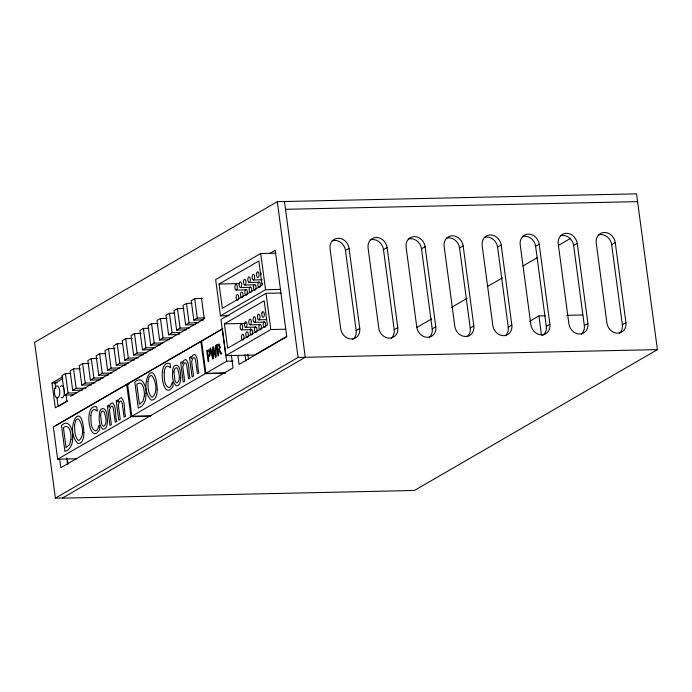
<?xml version="1.0" encoding="UTF-8"?>
<svg xmlns="http://www.w3.org/2000/svg" width="692" height="692" viewBox="0 0 692 692"><rect width="100%" height="100%" fill="white"/><g stroke="black" fill="none" stroke-linecap="round" stroke-linejoin="round"><path stroke-width="1.04" d="M284.481 201.519L305.267 357.288L62.28 498.153L414.413 490.481L657.4 349.616L636.553 193.846L277.293 201.675L34.6 342.376L55.386 498.145L62.565 497.989M275.615 253.16L260.711 253.488L215.636 279.62L220.471 315.837L228.983 315.647M269.62 253.523L275.234 250.27L286.773 336.719L239.069 364.381L237.927 355.844M219.079 284.031L258.86 260.971L262.104 285.294L222.322 308.355L219.079 284.031L239.268 283.59M70.835 373.455L65.446 373.568L61.977 375.583L64.581 395.054L73.196 394.864M80.03 368.724L73.56 368.862L70.1 370.877L72.695 390.349L82.391 390.132M89.121 363.456L82.659 363.594L79.191 365.601L81.786 385.072L91.491 384.864M97.762 358.447L91.301 358.586L87.832 360.593L90.427 380.064L100.124 379.856M104.994 353.647L99.605 353.768L96.145 355.774L98.74 375.246L108.436 375.038M114.907 348.508L108.436 348.647L104.976 350.654L107.571 370.125L116.195 369.943M122.588 343.604L117.199 343.716L113.73 345.732L116.325 365.203L126.03 364.987M132.181 338.492L125.71 338.63L122.242 340.646L124.845 360.117L134.542 359.901M140.952 333.406L134.482 333.544L131.013 335.559L133.617 355.031L143.313 354.814M148.754 328.285L143.365 328.397L139.896 330.413L142.491 349.884L152.197 349.668M158.035 323.501L151.574 323.64L148.105 325.655L150.7 345.126L160.406 344.91M166.893 318.363L160.423 318.51L156.963 320.517L159.558 339.988L169.255 339.781M174.851 313.156L169.462 313.268L165.994 315.284L168.589 334.755L179.366 334.513M183.951 308.476L177.489 308.615L174.021 310.63L176.616 330.101L186.312 329.885M191.883 303.278L186.494 303.399L183.025 305.406L185.62 324.877L195.326 324.669M202.246 298.468L194.703 298.633L191.234 300.648L193.838 320.119L203.535 319.903M66.025 394.916L66.856 401.135L55.317 407.813L52.004 382.961L62.652 376.794M62.825 378.611L55.023 383.134L55.732 388.446M64.581 395.054L68.041 393.039L76.665 392.857M72.695 390.349L76.163 388.333L85.86 388.125M81.786 385.072L85.254 383.065L94.951 382.858M90.427 380.064L93.896 378.057L103.592 377.849M98.74 375.246L102.208 373.239L111.905 373.023M107.571 370.125L111.04 368.118L119.664 367.928M124.845 360.117L128.314 358.101L138.011 357.894M133.617 355.031L137.085 353.015L146.782 352.808M142.491 349.884L145.96 347.868L155.665 347.661M150.7 345.126L154.169 343.111L162.793 342.929M159.558 339.988L163.027 337.981L172.723 337.765M168.589 334.755L172.057 332.74L180.681 332.558M176.616 330.101L180.084 328.086L189.781 327.878M185.62 324.877L189.089 322.87L198.786 322.654M193.838 320.119L197.298 318.104L204.849 317.939M116.325 365.203L119.794 363.188L128.418 363.006M70.61 396.282L204.235 318.813L201.476 298.079M67.669 400.971L58.137 406.498L57.004 398.004M220.471 315.837L265.546 289.706L280.442 289.377M280.926 292.993L266.022 293.313L220.956 319.445L225.782 355.662L254.526 355.031L286.722 336.373M332.169 240.747A10.648 9.23 59.9 0 1 345.464 250.443L349.062 248.359A10.648 9.23 59.9 0 0 338.18 238.264A10.648 9.23 59.9 0 0 330.049 248.774L340.732 328.89A10.648 9.23 59.9 0 0 351.614 338.985A10.648 9.23 59.9 0 0 359.753 328.475L349.062 248.359M224.39 323.856L264.171 300.795L267.415 325.119L227.642 348.18L224.39 323.856L245.651 323.389M128.798 384.345L126.679 384.389L53.353 426.895L57.661 459.22L76.751 458.805M55.239 425.943L222.833 328.786M370.203 239.916A10.648 9.23 59.9 0 1 383.498 249.613L387.087 247.528A10.648 9.23 59.9 0 0 376.206 237.434A10.648 9.23 59.9 0 0 368.075 247.944L378.766 328.06A10.648 9.23 59.9 0 0 389.648 338.163A10.648 9.23 59.9 0 0 397.779 327.645L387.087 247.528M225.782 355.662L270.857 329.53L285.761 329.21M57.661 459.22L130.996 416.714L150.077 416.29M205.187 373.697L200.87 341.372L127.544 383.887L131.861 416.203L205.187 373.697L225.333 373.256M226.682 361.233L222.374 328.908L201.571 340.974L205.879 373.291L226.682 361.233L233.048 361.094M408.228 239.095A10.648 9.23 59.9 0 1 421.523 248.783L425.113 246.698A10.648 9.23 59.9 0 0 414.231 236.603A10.648 9.23 59.9 0 0 406.1 247.113L416.792 327.23A10.648 9.23 59.9 0 0 427.673 337.333A10.648 9.23 59.9 0 0 435.804 326.823L425.113 246.698M446.253 238.264A10.648 9.23 59.9 0 1 459.549 247.952L463.138 245.876A10.648 9.23 59.9 0 0 452.257 235.773A10.648 9.23 59.9 0 0 444.126 246.291L454.817 326.408A10.648 9.23 59.9 0 0 465.699 336.502A10.648 9.23 59.9 0 0 473.83 325.993L463.138 245.876M55.386 498.145L298.079 357.444L657.4 349.616M484.279 237.434A10.648 9.23 59.9 0 1 497.574 247.122L501.172 245.046A10.648 9.23 59.9 0 0 490.291 234.943A10.648 9.23 59.9 0 0 482.151 245.461L492.842 325.577A10.648 9.23 59.9 0 0 503.724 335.672A10.648 9.23 59.9 0 0 511.855 325.162L501.172 245.046M352.591 339.59A10.648 9.23 59.9 0 0 356.155 330.56L359.753 328.475M522.304 236.603A10.648 9.23 59.9 0 1 535.608 246.3L539.198 244.215A10.648 9.23 59.9 0 0 528.316 234.121A10.648 9.23 59.9 0 0 520.185 244.631L530.868 324.747A10.648 9.23 59.9 0 0 541.75 334.841A10.648 9.23 59.9 0 0 549.889 324.332L539.198 244.215M391.257 338.258A10.648 9.23 59.9 0 0 394.189 329.729L397.779 327.645M416.671 327.575L431.6 318.917M451.193 307.559L467.057 298.364M487.583 286.462L502.513 277.812M523.04 265.91L537.035 257.796M558.496 245.349L570.632 238.316M560.338 235.773A10.648 9.23 59.9 0 1 573.633 245.47L577.223 243.385A10.648 9.23 59.9 0 0 566.341 233.29A10.648 9.23 59.9 0 0 558.21 243.8L568.902 323.917A10.648 9.23 59.9 0 0 579.784 334.02A10.648 9.23 59.9 0 0 587.915 323.501L577.223 243.385M429.282 337.428A10.648 9.23 59.9 0 0 432.215 328.899L435.804 326.823M598.364 234.943A10.648 9.23 59.9 0 1 611.659 244.639L615.249 242.555A10.648 9.23 59.9 0 0 604.367 232.46A10.648 9.23 59.9 0 0 596.236 242.97L606.927 323.086A10.648 9.23 59.9 0 0 617.809 333.189A10.648 9.23 59.9 0 0 625.94 322.671L615.249 242.555M467.308 336.606A10.648 9.23 59.9 0 0 470.24 328.069L473.83 325.993M505.342 335.776A10.648 9.23 59.9 0 0 508.265 327.247L511.855 325.162M529.657 321.313L538.93 315.933L545.339 315.794M542.736 335.438A10.648 9.23 59.9 0 0 546.291 326.416L549.889 324.332M581.392 334.115A10.648 9.23 59.9 0 0 584.325 325.586L587.915 323.501M619.418 333.284A10.648 9.23 59.9 0 0 622.35 324.756L625.94 322.671M285.519 209.304L637.652 201.631M253.462 279.983A2.82 1.263 88.8 0 0 254.5 275.779A2.82 1.263 88.8 0 0 252.312 275.736A2.82 1.263 88.8 0 0 253.462 279.983L262.086 279.793M249.129 282.492A2.82 1.263 88.8 0 0 250.167 278.288A2.82 1.263 88.8 0 0 247.978 278.245A2.82 1.263 88.8 0 0 249.129 282.492L258.825 282.284M244.795 285A2.82 1.263 88.8 0 0 245.833 280.805A2.82 1.263 88.8 0 0 243.645 280.762A2.82 1.263 88.8 0 0 244.795 285L254.492 284.793M240.461 287.517A2.82 1.263 88.8 0 0 241.499 283.313A2.82 1.263 88.8 0 0 239.311 283.27A2.82 1.263 88.8 0 0 240.461 287.517L250.158 287.301M236.128 290.026A2.82 1.263 88.8 0 0 237.166 285.831A2.82 1.263 88.8 0 0 234.977 285.787A2.82 1.263 88.8 0 0 236.128 290.026L245.824 289.818M258.773 319.808A2.82 1.263 88.8 0 0 259.82 315.604A2.82 1.263 88.8 0 0 257.623 315.561A2.82 1.263 88.8 0 0 258.773 319.808L266.325 319.643M566.713 315.327L582.742 314.981M254.44 322.316A2.82 1.263 88.8 0 0 255.486 318.112A2.82 1.263 88.8 0 0 253.289 318.069A2.82 1.263 88.8 0 0 254.44 322.316L264.145 322.109M250.106 324.833A2.82 1.263 88.8 0 0 251.153 320.63A2.82 1.263 88.8 0 0 248.956 320.586A2.82 1.263 88.8 0 0 250.106 324.833L259.811 324.617M245.772 327.342A2.82 1.263 88.8 0 0 246.819 323.138A2.82 1.263 88.8 0 0 244.622 323.095A2.82 1.263 88.8 0 0 245.772 327.342L255.478 327.134M241.439 329.85A2.82 1.263 88.8 0 0 242.485 325.655A2.82 1.263 88.8 0 0 240.288 325.612A2.82 1.263 88.8 0 0 241.439 329.85L251.144 329.643M205.879 373.291L224.969 372.876M52.004 382.961L57.133 382.849M131.861 416.203L150.942 415.788M611.659 244.639L622.35 324.756M573.633 245.47L584.325 325.586M535.608 246.3L546.291 326.416M538.93 315.933L541.481 335.058M497.574 247.122L508.265 327.247M459.549 247.952L470.24 328.069M421.523 248.783L432.215 328.899M383.498 249.613L394.189 329.729M345.464 250.443L356.155 330.56M277.293 201.675L298.079 357.444M260.711 253.488L265.546 289.706M266.022 293.313L270.857 329.53M250.608 328.588L250.885 330.707M247.822 354.183L248.532 359.494M244.968 354.615L245.824 361.016M231.344 355.005L233.057 367.859L60.809 467.723L59.668 459.151M194.703 298.633L197.298 318.104M186.494 303.399L189.089 322.87M177.489 308.615L180.084 328.086M169.462 313.268L172.057 332.74M160.423 318.51L163.027 337.981M151.574 323.64L154.169 343.111M143.365 328.397L145.96 347.868M134.482 333.544L137.085 353.015M125.71 338.63L128.314 358.101M126.679 384.389L130.996 416.714M117.199 343.716L119.794 363.188M108.436 348.647L111.04 368.118M99.605 353.768L102.208 373.239M91.301 358.586L93.896 378.057M82.659 363.594L85.254 383.065M73.56 368.862L76.163 388.333M65.446 373.568L68.041 393.039M67.314 458.666L68.024 464.003M66.709 457.922L67.565 464.349M251.464 334.945A2.811 1.263 88.8 0 1 250.219 331.157A2.811 1.263 88.8 0 1 252.208 330.006A2.811 1.263 88.8 0 1 252.087 334.582M246.802 337.359A2.811 1.263 88.8 0 1 246.032 333.016A2.811 1.263 88.8 0 1 248.099 333.06A2.811 1.263 88.8 0 1 247.451 337.376M264.785 327.325A2.811 1.263 88.8 0 1 263.176 324.09A2.811 1.263 88.8 0 1 265.123 322.316A2.811 1.263 88.8 0 1 265.088 327.048M259.803 329.825A2.811 1.263 88.8 0 1 259.033 325.482A2.811 1.263 88.8 0 1 261.109 325.525A2.811 1.263 88.8 0 1 260.452 329.833M256.421 332.073A2.811 1.263 88.8 0 1 254.5 329.842A2.811 1.263 88.8 0 1 256.152 326.996A2.811 1.263 88.8 0 1 256.68 331.632M243.117 339.893A2.82 1.263 88.8 0 1 241.499 336.649A2.82 1.263 88.8 0 1 243.454 334.876A2.82 1.263 88.8 0 1 243.42 339.616M64.382 390.297A6.038 2.716 88.8 0 1 61.156 397.615M60.351 386.551A6.038 2.716 88.8 0 1 64.088 388.835M246.776 294.757A2.811 1.263 88.8 0 1 244.856 292.534A2.811 1.263 88.8 0 1 246.508 289.68A2.811 1.263 88.8 0 1 247.027 294.316M241.811 297.638A2.811 1.263 88.8 0 1 240.574 293.84A2.811 1.263 88.8 0 1 242.563 292.69A2.811 1.263 88.8 0 1 242.442 297.275M262.519 284.109A2.82 1.263 88.8 0 1 262.329 283.495M258.817 287.483A2.811 1.263 88.8 0 1 257.952 283.564A2.811 1.263 88.8 0 1 259.803 282.492A2.811 1.263 88.8 0 1 260.028 286.782M259.777 287.223A2.811 1.263 88.8 0 1 259.474 287.5M255.14 290.009A2.811 1.263 88.8 0 1 253.523 286.773A2.811 1.263 88.8 0 1 255.469 285A2.811 1.263 88.8 0 1 255.443 289.732M250.149 292.508A2.811 1.263 88.8 0 1 249.328 288.374A2.811 1.263 88.8 0 1 251.308 287.837A2.811 1.263 88.8 0 1 251.109 292.249M237.148 300.051A2.82 1.263 88.8 0 1 236.387 295.7A2.82 1.263 88.8 0 1 238.455 295.743A2.82 1.263 88.8 0 1 237.806 300.068M261.221 274.11A2.82 1.263 88.8 0 1 260.884 272.838M100.643 415.356L101.49 423.253L102.269 425.32L103.722 426.384C107.917 423.331 105.461 416.29 104.276 412.129A4.541 2.041 88.8 0 0 102.84 411.117L101.767 411.731A4.576 2.059 88.8 0 0 100.781 414.162L100.643 415.356M173.969 372.011L174.808 379.908L175.586 381.967L177.04 383.031C181.235 379.986 178.778 372.945 177.593 368.784A4.541 2.041 88.8 0 0 176.157 367.763L175.085 368.386A4.576 2.059 88.8 0 0 174.099 370.808L173.969 372.011M72.608 436.704C73.075 442.603 71.172 449.419 64.953 451.443L61.493 425.528C69.07 417.977 73.352 430.649 72.608 436.704M145.934 393.359C146.393 399.258 144.49 406.066 138.27 408.098L134.81 382.174C142.388 374.623 146.678 387.304 145.934 393.359M74.615 425.035C74.831 430.113 74.338 436.583 78.308 440.346L79.052 440.458C84.822 435.77 82.651 424.3 78.568 418.971L77.028 419.144L75.653 420.641L74.615 425.035M147.932 381.69C148.149 386.767 147.655 393.229 151.626 397L152.37 397.113C158.139 392.416 155.977 380.955 151.885 375.618L150.346 375.791L148.97 377.296L147.932 381.69M90.86 415.658C91.128 420.554 90.211 428.486 95.349 430.943C99.267 430.805 98.861 419.456 99.76 429.369C89.432 447.335 82.928 402.64 96.768 406.931L97.321 411.091L94.536 409.404C91.638 409.776 91.154 413.306 90.86 415.658M164.177 372.305C164.445 377.209 163.528 385.133 168.675 387.589C172.585 387.451 172.178 376.111 173.078 386.015C162.75 403.981 156.245 359.286 170.085 363.577L170.647 367.737L167.853 366.059C164.956 366.423 164.471 369.96 164.177 372.305M220.125 347.246L219.45 349.936L221.855 353.75L221.007 354.243L218.845 350.74L218.101 351.173L218.689 355.593L218.032 355.973L216.544 344.858L219.156 343.985L220.125 347.246M83.931 432.621C83.853 436.522 83.239 443.659 77.997 443.503C63.828 430.363 81.578 395.573 83.931 432.621M157.257 389.267C157.17 393.177 156.556 400.305 151.314 400.158C137.146 387.018 154.896 352.219 157.257 389.267M107.459 421.021C107.381 423.971 106.923 429.412 102.944 429.256C98.567 425.372 98.973 418.21 99.466 412.813A8.001 3.598 88.8 0 1 101.101 409.136C107.026 405.858 107.269 417.397 107.459 421.021M180.776 377.676C180.698 380.626 180.24 386.058 176.261 385.902C171.884 382.019 172.291 374.865 172.784 369.467A8.001 3.598 88.8 0 1 174.419 365.783C180.344 362.504 180.586 374.043 180.776 377.676M219.442 347.643L219.001 349.2L217.937 349.944L217.375 345.749L218.862 345.299L219.442 347.643M209.607 353.525L209.157 355.134L208.084 355.913L207.488 351.475L208.975 351.078L209.607 353.525M210.299 353.569L209.641 356.06L208.249 357.176L208.802 361.319L208.145 361.7L206.666 350.593L209.287 349.815L210.299 353.569M70.991 439.403L69.667 444.567L66.086 447.594L63.422 427.595C70.195 422.734 71.388 435.112 70.991 439.403M144.308 396.049L142.984 401.213L139.403 404.249L136.739 384.242C143.512 379.38 144.706 391.767 144.308 396.049M109.578 405.711L109.085 407.233L108.791 405.079L107.338 405.919L109.933 425.364L111.386 424.525L109.448 410.001L110.357 407.657A5.77 2.595 88.8 0 1 111.888 406.152L112.64 406.489L113.41 408.73L115.279 422.267L116.732 421.419C114.656 415.745 117.078 407.493 112.554 402.83L110.685 403.592L109.578 405.711M118.427 400.582L117.934 402.104L117.64 399.95L116.187 400.789L118.782 420.234L120.235 419.395L118.297 404.872L119.206 402.528A5.77 2.595 88.8 0 1 120.737 401.023L121.489 401.36L122.259 403.6L124.127 417.138L125.589 416.29C123.505 410.615 125.927 402.363 121.403 397.701L119.534 398.462L118.427 400.582M182.896 362.357L182.403 363.888L182.117 361.726L180.655 362.573L183.25 382.019L184.703 381.171L182.766 366.656L183.674 364.303A5.77 2.595 88.8 0 1 185.205 362.807L185.966 363.144L186.728 365.385L188.596 378.913L190.058 378.074C187.973 372.391 190.395 364.139 185.871 359.477L184.003 360.238L182.896 362.357M191.745 357.228L191.251 358.759L190.966 356.596L189.504 357.444L192.099 376.889L193.552 376.041L191.623 361.527L192.523 359.174A5.77 2.595 88.8 0 1 194.054 357.678L194.815 358.015L195.576 360.255L197.445 373.784L198.907 372.945C196.822 367.262 199.244 359.01 194.72 354.347L192.852 355.108L191.745 357.228M210.671 348.266L209.996 348.656L212.747 359.036L213.473 358.612L213.222 348.82L215.463 357.461L216.198 357.029L215.956 345.204L215.316 345.576L215.567 355.472L213.326 346.727L212.66 347.116L212.902 356.925L210.671 348.266M261.957 313.043A2.82 1.263 88.8 0 0 263.107 317.291A2.82 1.263 88.8 0 0 264.154 313.095A2.82 1.263 88.8 0 0 261.957 313.043M54.72 388.835A6.038 2.716 88.8 0 0 57.185 397.935A6.038 2.716 88.8 0 0 59.417 388.93A6.038 2.716 88.8 0 0 54.72 388.835M256.645 273.219A2.82 1.263 88.8 0 0 257.796 277.466A2.82 1.263 88.8 0 0 258.834 273.262A2.82 1.263 88.8 0 0 256.645 273.219"/></g></svg>
